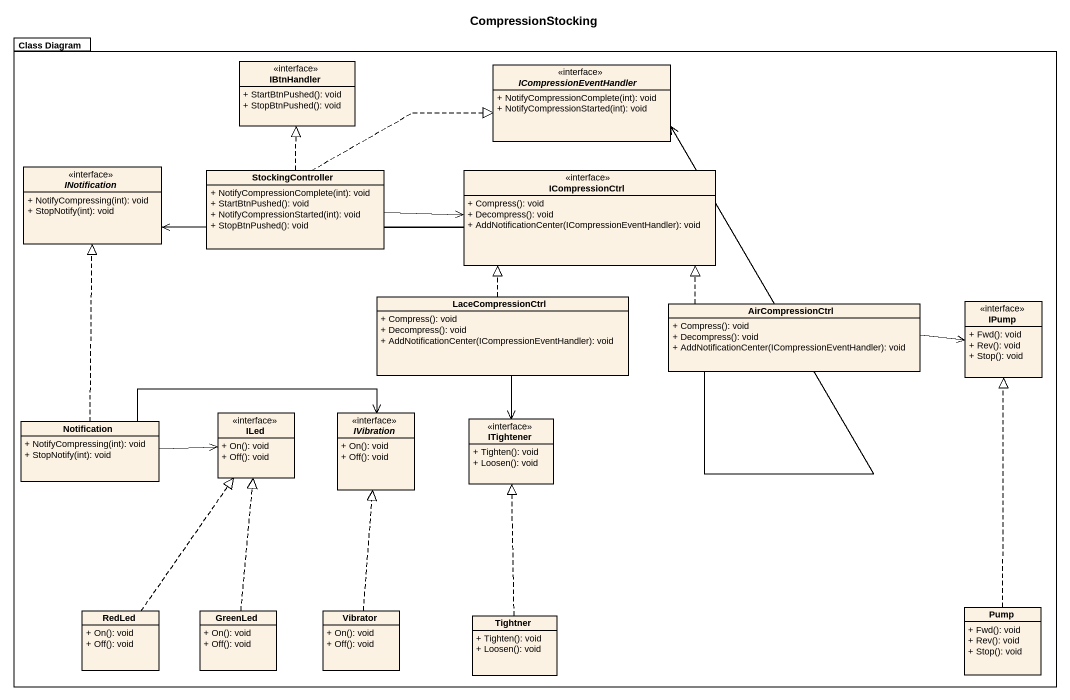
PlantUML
@startuml
title CompressionStocking
hide circle
hide empty members
skinparam classAttributeIconSize 0
package "Class Diagram" as Class_Diagram {
  class IBtnHandler <<interface>> {
    + StartBtnPushed(): void
    + StopBtnPushed(): void
  }
  interface ICompressionEventHandler <<interface>> {
    + NotifyCompressionComplete(int): void
    + NotifyCompressionStarted(int): void
  }
  interface INotification <<interface>> {
    + NotifyCompressing(int): void
    + StopNotify(int): void
  }
  class StockingController {
    + NotifyCompressionComplete(int): void
    + StartBtnPushed(): void
    + NotifyCompressionStarted(int): void
    + StopBtnPushed(): void
  }
  class ICompressionCtrl <<interface>> {
    + Compress(): void
    + Decompress(): void
    + AddNotificationCenter(ICompressionEventHandler): void
  }
  class LaceCompressionCtrl {
    + Compress(): void
    + Decompress(): void
    + AddNotificationCenter(ICompressionEventHandler): void
  }
  class AirCompressionCtrl {
    + Compress(): void
    + Decompress(): void
    + AddNotificationCenter(ICompressionEventHandler): void
  }
  class IPump <<interface>> {
    + Fwd(): void
    + Rev(): void
    + Stop(): void
  }
  class Notification {
    + NotifyCompressing(int): void
    + StopNotify(int): void
  }
  class ILed <<interface>> {
    + On(): void
    + Off(): void
  }
  interface IVibration <<interface>> {
    + On(): void
    + Off(): void
  }
  class ITightener <<interface>> {
    + Tighten(): void
    + Loosen(): void
  }
  class RedLed {
    + On(): void
    + Off(): void
  }
  class GreenLed {
    + On(): void
    + Off(): void
  }
  class Vibrator {
    + On(): void
    + Off(): void
  }
  class Tightner {
    + Tighten(): void
    + Loosen(): void
  }
  class Pump {
    + Fwd(): void
    + Rev(): void
    + Stop(): void
  }
}
StockingController .up.|> IBtnHandler
StockingController .right.|> ICompressionEventHandler
StockingController -left-> INotification
StockingController -right-> ICompressionCtrl
LaceCompressionCtrl .up.|> ICompressionCtrl
LaceCompressionCtrl --> ITightener
AirCompressionCtrl -up-> ICompressionEventHandler
AirCompressionCtrl .left.|> ICompressionCtrl
IPump <-left- AirCompressionCtrl
Notification .up.|> INotification
Notification -right-> ILed
Notification -right-> IVibration
RedLed .up.|> ILed
GreenLed .up.|> ILed
Vibrator .up.|> IVibration
Tightner .up.|> ITightener
Pump .up.|> IPump
@enduml
